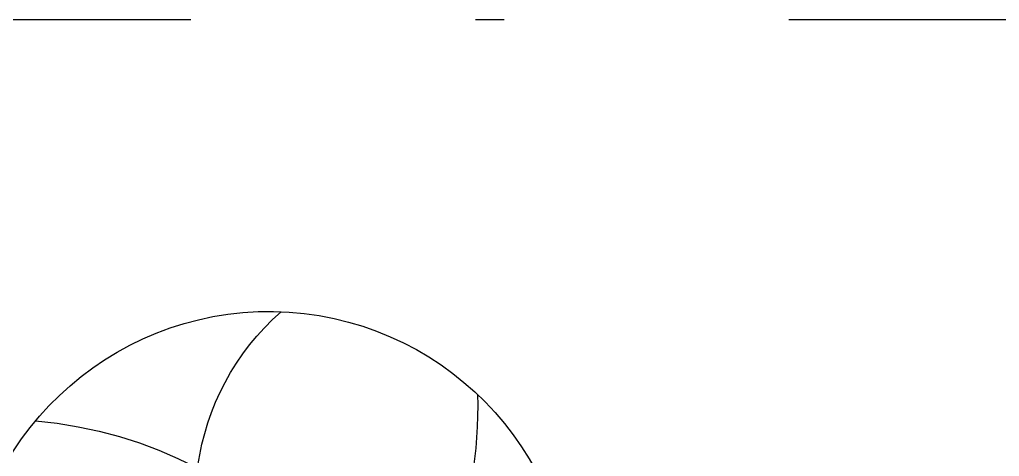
# Model space of a CAD drawing. Extents: x 522289 to 1051641, y 88514 to 354674.
# Drawn here: x 820077 to 820765, y 255880 to 256187 of the extents above; entities that cross this region are included whole.
import ezdxf

# ---------------------------------------------------------------- set-up
doc = ezdxf.new("R2010")
doc.units = 0
doc.header["$LTSCALE"] = 1000
doc.header["$MEASUREMENT"] = 0
doc.linetypes.add('DOTE', pattern=[2.42, 2, -0.2, 0.02, -0.2])
doc.layers.add('DOTE', color=1, linetype='DOTE')
doc.layers.add('洁具', color=8, linetype='CONTINUOUS')

# ---------------------------------------------------------------- blocks, each defined once
blk = doc.blocks.new('$plan$00002627')
at = {"layer": '洁具', "color": 252}
blk.add_lwpolyline([(0, -383.58), (0, -895.02, 0.463193), (77.07, -958.95), (77.07, -966.9, 0.406667), (14.74, -1030.83), (14.74, -1057.1, 0.414214), (78.67, -1121.03), (432.78, -1121.03), (432.78, -1217.71, 0.984608), (441.96, -1809.68, 0.463033), (734.05, -1465.36), (918.65, -1465.36), (918.65, -1918.47, 0.414214), (982.58, -1982.4), (1008.85, -1982.4, 0.365405), (1071.87, -1929.26, 0.431181)], format="xyb", dxfattribs=at)
for centre, radius, start, end in [((668.08, -1250.37), 416.88, 184.89513, 273.78224), ((240.03, -1319.4), 397.88, 268.10488, 4.12213), ((331.2, -1688.47), 246.56, 336.65654, 138.63901)]:
    blk.add_arc(centre, radius, start, end, dxfattribs=at)

msp = doc.modelspace()

# ---------------------------------------------------------------- linework, layer by layer
at = {"layer": 'DOTE', "linetype": 'DOTE'}
msp.add_line((815777.12, 256186.75), (825577.12, 256186.75), dxfattribs=at)

# ---------------------------------------------------------------- block references
at = {"layer": '洁具', "xscale": -0.7200000000000002, "yscale": 0.7200000000000001, "zscale": 0.7200000000000001, "rotation": 90.00000000014373}
msp.add_blockref('$plan$00002627', (819162.13, 256086.75), dxfattribs=at)

doc.saveas('drawing.dxf')
